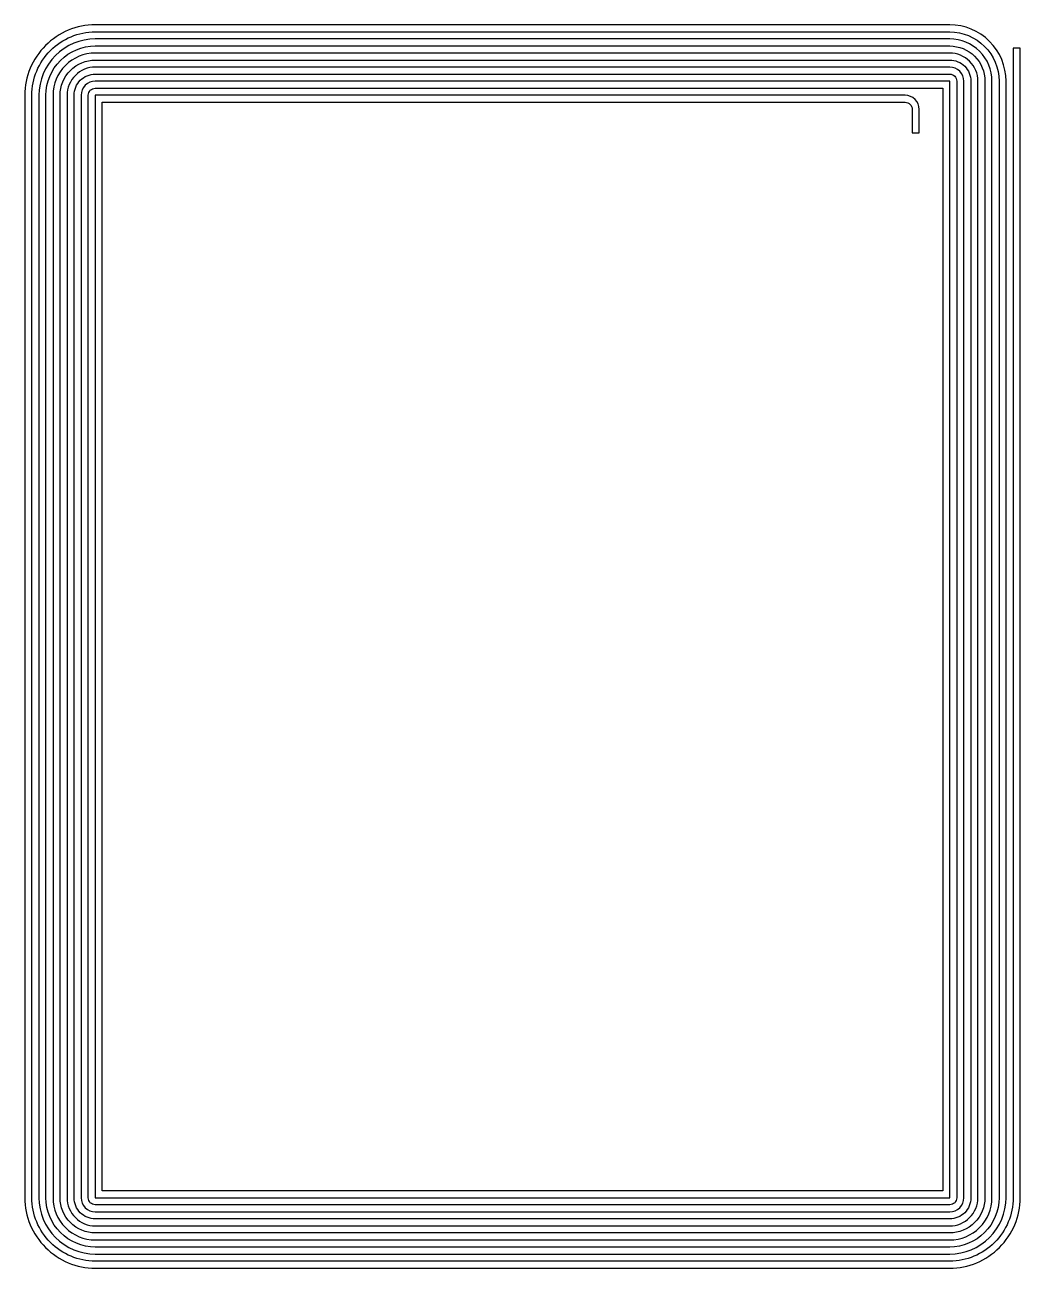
# Model space of a CAD drawing. Header units: millimetres. Extents: x -64 to -21.6, y -53.5 to -0.5.
import ezdxf

# ---------------------------------------------------------------- set-up
doc = ezdxf.new("R2010")
doc.units = ezdxf.units.MM
doc.layers.get('0').update_dxf_attribs({"linetype": 'CONTINUOUS'})

msp = doc.modelspace()

# ---------------------------------------------------------------- linework, layer by layer
msp.add_lwpolyline([(-26.164, -4.1), (-26.164, -5.1), (-25.864, -5.1), (-25.864, -4.1, 0.414214), (-26.464, -3.5), (-60.979, -3.5), (-60.979, -50.48), (-24.564, -50.48), (-24.564, -2.9), (-60.979, -2.9, 0.414214), (-61.579, -3.5), (-61.579, -50.48, 0.414214), (-60.979, -51.08), (-24.564, -51.08, 0.414214), (-23.964, -50.48), (-23.964, -2.9, 0.414214), (-24.564, -2.3), (-60.979, -2.3, 0.414214), (-62.179, -3.5), (-62.179, -50.48, 0.414214), (-60.979, -51.68), (-24.564, -51.68, 0.414214), (-23.364, -50.48), (-23.364, -2.9, 0.414214), (-24.564, -1.7), (-60.979, -1.7, 0.414214), (-62.779, -3.5), (-62.779, -50.48, 0.414214), (-60.979, -52.28), (-24.564, -52.28, 0.414214), (-22.764, -50.48), (-22.764, -2.9, 0.414214), (-24.564, -1.1), (-60.979, -1.1, 0.414214), (-63.379, -3.5), (-63.379, -50.48, 0.414214), (-60.979, -52.88), (-24.564, -52.88, 0.414214), (-22.164, -50.48), (-22.164, -2.9, 0.414214), (-24.564, -0.5), (-60.979, -0.5, 0.414214), (-63.979, -3.5), (-63.979, -50.48, 0.414214), (-60.979, -53.48), (-24.564, -53.48, 0.414214), (-21.564, -50.48), (-21.564, -1.5), (-21.864, -1.5), (-21.864, -50.48, -0.414214), (-24.564, -53.18), (-60.979, -53.18, -0.414214), (-63.679, -50.48), (-63.679, -3.5, -0.414214), (-60.979, -0.8), (-24.564, -0.8, -0.414214), (-22.464, -2.9), (-22.464, -50.48, -0.414214), (-24.564, -52.58), (-60.979, -52.58, -0.414214), (-63.079, -50.48), (-63.079, -3.5, -0.414214), (-60.979, -1.4), (-24.564, -1.4, -0.414214), (-23.064, -2.9), (-23.064, -50.48, -0.414214), (-24.564, -51.98), (-60.979, -51.98, -0.414214), (-62.479, -50.48), (-62.479, -3.5, -0.414214), (-60.979, -2), (-24.564, -2, -0.414214), (-23.664, -2.9), (-23.664, -50.48, -0.414214), (-24.564, -51.38), (-60.979, -51.38, -0.414214), (-61.879, -50.48), (-61.879, -3.5, -0.414214), (-60.979, -2.6), (-24.564, -2.6, -0.414214), (-24.264, -2.9), (-24.264, -50.48, -0.414214), (-24.564, -50.78), (-60.979, -50.78, -0.414214), (-61.279, -50.48), (-61.279, -3.5, -0.414214), (-60.979, -3.2), (-24.864, -3.2), (-24.864, -50.18), (-60.679, -50.18), (-60.679, -3.8), (-26.464, -3.8, -0.414214)], format="xyb", close=True)

doc.saveas('drawing.dxf')
